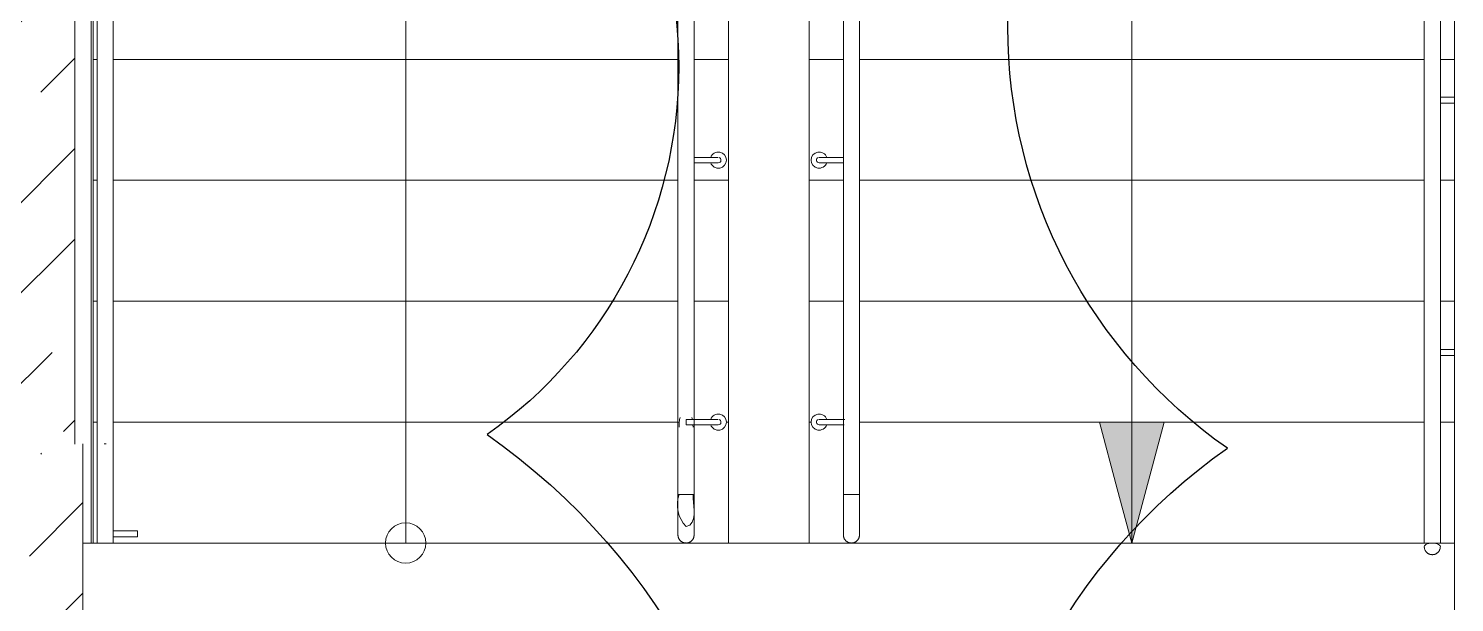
# Model space of a CAD drawing. Header units: millimetres. Extents: x -60946 to 138510, y -262288 to 24501.
# Drawn here: x 42074 to 45609, y -244956 to -243532 of the extents above; entities that cross this region are included whole.
import ezdxf

# ---------------------------------------------------------------- set-up
doc = ezdxf.new("R2010")
doc.units = ezdxf.units.MM
for name, color, linetype, lineweight in [('2)Тип-3', 7, 'Continuous', 60), ('Лестницы', 7, 'Continuous', 9), ('Ограждение', 7, 'Continuous', 9), ('Перекрытие', 7, 'Continuous', 18), ('Стены наружные', 7, 'Continuous', 18), ('Стены несущие', 7, 'Continuous', 30), ('Стрелки вверх', 7, 'Continuous', 18)]:
    doc.layers.add(name, color=color, linetype=linetype, lineweight=lineweight)
doc.layers.add('2)Тип-4', color=7, linetype='Continuous', lineweight=30, true_color=0x0080c0)

# ---------------------------------------------------------------- blocks, each defined once
blk = doc.blocks.new('Ограждение - D40 доп поручень 700-V5-Маркировочный 5-й')
at = {"layer": 'Ограждение'}
for p, q in [((-26.7, 6.7), (-62.1, 6.7)), ((-63.5, -6.7), (-26.7, -6.7)), ((-26.7, -6.7), (-20, -6.7))]:
    blk.add_line(p, q, dxfattribs=at)
at = {"layer": 'Ограждение', "flags": 128}
for points in [[(0, 6.7), (0, 6.7), (-0.1, 6.7), (-0.2, 6.7), (-0.3, 6.7), (-0.5, 6.7), (-0.8, 6.7), (-1, 6.7), (-1.4, 6.7), (-1.7, 6.7), (-2.1, 6.7), (-2.5, 6.7), (-3, 6.7), (-3.5, 6.7), (-4.1, 6.7), (-4.7, 6.7), (-5.3, 6.7), (-5.9, 6.7), (-6.6, 6.7), (-7.3, 6.7), (-8.1, 6.7), (-8.9, 6.7), (-9.7, 6.7), (-10.5, 6.7), (-11.4, 6.7), (-12.3, 6.7), (-13.2, 6.7), (-14.1, 6.7), (-15, 6.7), (-16, 6.7), (-17, 6.7), (-18, 6.7), (-19, 6.7), (-20, 6.7), (-21.1, 6.7), (-22.1, 6.7), (-23.2, 6.7), (-24.2, 6.7), (-25.3, 6.7), (-26.4, 6.7), (-26.7, 6.7)], [(-26.7, -6.7), (-25.6, -6.7), (-24.5, -6.7), (-23.5, -6.7), (-22.4, -6.7), (-21.4, -6.7), (-20.3, -6.7), (-19.3, -6.7), (-18.3, -6.7), (-17.3, -6.7), (-16.3, -6.7), (-15.3, -6.7), (-14.4, -6.7), (-13.4, -6.7), (-12.5, -6.7), (-11.6, -6.7), (-10.7, -6.7), (-9.9, -6.7), (-9.1, -6.7), (-8.3, -6.7), (-7.5, -6.7), (-6.8, -6.7), (-6.1, -6.7), (-5.5, -6.7), (-4.8, -6.7), (-4.2, -6.7), (-3.7, -6.7), (-3.1, -6.7), (-2.7, -6.7), (-2.2, -6.7), (-1.8, -6.7), (-1.4, -6.7), (-1.1, -6.7), (-0.8, -6.7), (-0.6, -6.7), (-0.4, -6.7), (-0.2, -6.7), (-0.1, -6.7), (0, -6.7), (0, -6.7)]]:
    blk.add_lwpolyline(points, dxfattribs=at)
at = {"layer": 'Ограждение'}
for radius, start, end in [(20, 360, 160.3657), (6.67, 90, 105), (6.67, 285, 90), (20, 199.6343, 360)]:
    blk.add_arc((0, 0), radius, start, end, dxfattribs=at)
blk = doc.blocks.new('Ограждение - D40 доп поручень 700-3270479-Маркировочный 5-й')
at = {"layer": 'Ограждение'}
for p, q in [((-26.7, 6.7), (-60, 6.7)), ((-60, -6.7), (-26.7, -6.7)), ((-26.7, -6.7), (-20, -6.7))]:
    blk.add_line(p, q, dxfattribs=at)
at = {"layer": 'Ограждение', "flags": 128}
for points in [[(0, 6.7), (0, 6.7), (-0.1, 6.7), (-0.2, 6.7), (-0.3, 6.7), (-0.5, 6.7), (-0.8, 6.7), (-1, 6.7), (-1.4, 6.7), (-1.7, 6.7), (-2.1, 6.7), (-2.5, 6.7), (-3, 6.7), (-3.5, 6.7), (-4.1, 6.7), (-4.7, 6.7), (-5.3, 6.7), (-5.9, 6.7), (-6.6, 6.7), (-7.3, 6.7), (-8.1, 6.7), (-8.9, 6.7), (-9.7, 6.7), (-10.5, 6.7), (-11.4, 6.7), (-12.3, 6.7), (-13.2, 6.7), (-14.1, 6.7), (-15, 6.7), (-16, 6.7), (-17, 6.7), (-18, 6.7), (-19, 6.7), (-20, 6.7), (-21.1, 6.7), (-22.1, 6.7), (-23.2, 6.7), (-24.2, 6.7), (-25.3, 6.7), (-26.4, 6.7), (-26.7, 6.7)], [(-26.7, -6.7), (-25.6, -6.7), (-24.5, -6.7), (-23.5, -6.7), (-22.4, -6.7), (-21.4, -6.7), (-20.3, -6.7), (-19.3, -6.7), (-18.3, -6.7), (-17.3, -6.7), (-16.3, -6.7), (-15.3, -6.7), (-14.4, -6.7), (-13.4, -6.7), (-12.5, -6.7), (-11.6, -6.7), (-10.7, -6.7), (-9.9, -6.7), (-9.1, -6.7), (-8.3, -6.7), (-7.5, -6.7), (-6.8, -6.7), (-6.1, -6.7), (-5.5, -6.7), (-4.8, -6.7), (-4.2, -6.7), (-3.7, -6.7), (-3.1, -6.7), (-2.7, -6.7), (-2.2, -6.7), (-1.8, -6.7), (-1.4, -6.7), (-1.1, -6.7), (-0.8, -6.7), (-0.6, -6.7), (-0.4, -6.7), (-0.2, -6.7), (-0.1, -6.7), (0, -6.7), (0, -6.7)]]:
    blk.add_lwpolyline(points, dxfattribs=at)
at = {"layer": 'Ограждение'}
for radius, start, end in [(20, 360, 160.3657), (6.67, 90, 105), (6.67, 285, 90), (20, 199.6343, 360)]:
    blk.add_arc((0, 0), radius, start, end, dxfattribs=at)
blk = doc.blocks.new('Ограждение - Ограждение-941518-Маркировочный 5-й')
at = {"rotation": 180}
for name, p in [('Ограждение - D40 доп поручень 700-3270479-Маркировочный 5-й', (44025, 6455)), ('Ограждение - D40 доп поручень 700-V5-Маркировочный 5-й', (44025, 5805))]:
    blk.add_blockref(name, p, dxfattribs=at)
blk = doc.blocks.new('Ограждение - D40 доп поручень 700-V6-Маркировочный 5-й')
at = {"layer": 'Ограждение'}
for p, q in [((-26.7, 6.7), (-80, 6.7)), ((-80, -6.7), (-80, 6.7)), ((-80, -6.7), (-26.7, -6.7)), ((-26.7, -6.7), (-20, -6.7))]:
    blk.add_line(p, q, dxfattribs=at)
at = {"layer": 'Ограждение', "flags": 128}
for points in [[(0, 6.7), (0, 6.7), (-0.1, 6.7), (-0.2, 6.7), (-0.3, 6.7), (-0.5, 6.7), (-0.8, 6.7), (-1, 6.7), (-1.4, 6.7), (-1.7, 6.7), (-2.1, 6.7), (-2.5, 6.7), (-3, 6.7), (-3.5, 6.7), (-4.1, 6.7), (-4.7, 6.7), (-5.3, 6.7), (-5.9, 6.7), (-6.6, 6.7), (-7.3, 6.7), (-8.1, 6.7), (-8.9, 6.7), (-9.7, 6.7), (-10.5, 6.7), (-11.4, 6.7), (-12.3, 6.7), (-13.2, 6.7), (-14.1, 6.7), (-15, 6.7), (-16, 6.7), (-17, 6.7), (-18, 6.7), (-19, 6.7), (-20, 6.7), (-21.1, 6.7), (-22.1, 6.7), (-23.2, 6.7), (-24.2, 6.7), (-25.3, 6.7), (-26.4, 6.7), (-26.7, 6.7)], [(-26.7, -6.7), (-25.6, -6.7), (-24.5, -6.7), (-23.5, -6.7), (-22.4, -6.7), (-21.4, -6.7), (-20.3, -6.7), (-19.3, -6.7), (-18.3, -6.7), (-17.3, -6.7), (-16.3, -6.7), (-15.3, -6.7), (-14.4, -6.7), (-13.4, -6.7), (-12.5, -6.7), (-11.6, -6.7), (-10.7, -6.7), (-9.9, -6.7), (-9.1, -6.7), (-8.3, -6.7), (-7.5, -6.7), (-6.8, -6.7), (-6.1, -6.7), (-5.5, -6.7), (-4.8, -6.7), (-4.2, -6.7), (-3.7, -6.7), (-3.1, -6.7), (-2.7, -6.7), (-2.2, -6.7), (-1.8, -6.7), (-1.4, -6.7), (-1.1, -6.7), (-0.8, -6.7), (-0.6, -6.7), (-0.4, -6.7), (-0.2, -6.7), (-0.1, -6.7), (0, -6.7), (0, -6.7)]]:
    blk.add_lwpolyline(points, dxfattribs=at)
at = {"layer": 'Ограждение'}
for radius, start, end in [(20, 360, 160.3657), (6.67, 90, 105), (6.67, 285, 90), (20, 199.6343, 360)]:
    blk.add_arc((0, 0), radius, start, end, dxfattribs=at)
blk = doc.blocks.new('Ограждение - D40 доп поручень 700-3274673-Маркировочный 5-й')
at = {"layer": 'Ограждение'}
for p, q in [((-26.7, 6.7), (-60, 6.7)), ((-60, -6.7), (-26.7, -6.7)), ((-26.7, -6.7), (-20, -6.7))]:
    blk.add_line(p, q, dxfattribs=at)
at = {"layer": 'Ограждение', "flags": 128}
for points in [[(0, 6.7), (0, 6.7), (-0.1, 6.7), (-0.2, 6.7), (-0.3, 6.7), (-0.5, 6.7), (-0.8, 6.7), (-1, 6.7), (-1.4, 6.7), (-1.7, 6.7), (-2.1, 6.7), (-2.5, 6.7), (-3, 6.7), (-3.5, 6.7), (-4.1, 6.7), (-4.7, 6.7), (-5.3, 6.7), (-5.9, 6.7), (-6.6, 6.7), (-7.3, 6.7), (-8.1, 6.7), (-8.9, 6.7), (-9.7, 6.7), (-10.5, 6.7), (-11.4, 6.7), (-12.3, 6.7), (-13.2, 6.7), (-14.1, 6.7), (-15, 6.7), (-16, 6.7), (-17, 6.7), (-18, 6.7), (-19, 6.7), (-20, 6.7), (-21.1, 6.7), (-22.1, 6.7), (-23.2, 6.7), (-24.2, 6.7), (-25.3, 6.7), (-26.4, 6.7), (-26.7, 6.7)], [(-26.7, -6.7), (-25.6, -6.7), (-24.5, -6.7), (-23.5, -6.7), (-22.4, -6.7), (-21.4, -6.7), (-20.3, -6.7), (-19.3, -6.7), (-18.3, -6.7), (-17.3, -6.7), (-16.3, -6.7), (-15.3, -6.7), (-14.4, -6.7), (-13.4, -6.7), (-12.5, -6.7), (-11.6, -6.7), (-10.7, -6.7), (-9.9, -6.7), (-9.1, -6.7), (-8.3, -6.7), (-7.5, -6.7), (-6.8, -6.7), (-6.1, -6.7), (-5.5, -6.7), (-4.8, -6.7), (-4.2, -6.7), (-3.7, -6.7), (-3.1, -6.7), (-2.7, -6.7), (-2.2, -6.7), (-1.8, -6.7), (-1.4, -6.7), (-1.1, -6.7), (-0.8, -6.7), (-0.6, -6.7), (-0.4, -6.7), (-0.2, -6.7), (-0.1, -6.7), (0, -6.7), (0, -6.7)]]:
    blk.add_lwpolyline(points, dxfattribs=at)
at = {"layer": 'Ограждение'}
for radius, start, end in [(20, 360, 160.3657), (6.67, 90, 105), (6.67, 285, 90), (20, 199.6343, 360)]:
    blk.add_arc((0, 0), radius, start, end, dxfattribs=at)
blk = doc.blocks.new('Ограждение - Ограждение-941544-Маркировочный 5-й')
at = {"extrusion": (0, 0, -1), "zscale": -1, "rotation": 180}
for name, p in [('Ограждение - D40 доп поручень 700-3274673-Маркировочный 5-й', (-43775, 6455)), ('Ограждение - D40 доп поручень 700-V6-Маркировочный 5-й', (-43775, 5805))]:
    blk.add_blockref(name, p, dxfattribs=at)
blk = doc.blocks.new('Ограждение - Ограждение-1378570-Маркировочный 5-й')
at = {"layer": 'Ограждение'}
for p, q in [((42180, 5750.4), (42180, 6931.9)), ((42220, 5505), (42220, 6941.2)), ((42225, 5505), (42225, 6943.6)), ((42220, 5505), (42200, 5505)), ((42225, 5505), (42220, 5505))]:
    blk.add_line(p, q, dxfattribs=at)
blk = doc.blocks.new('Тип верхнего поручня - Верхний поручень_Внутренний_-3273029-Маркировочный 5-й')
at = {"layer": 'Ограждение'}
for p, q in [((44085, 9493.4), (44085, 5806.6)), ((44125, 5806.6), (44125, 9493.4)), ((44085, 5793.2), (44085, 5625)), ((44125, 5625), (44125, 5793.2)), ((44107.3, 5625), (44102.7, 5625))]:
    blk.add_line(p, q, dxfattribs=at)
at = {"layer": 'Ограждение', "flags": 128}
for points in [[(44085, 5806.6), (44085, 5805.5), (44085, 5804.4), (44085, 5803.3), (44085, 5802.1), (44085, 5801), (44085, 5799.8), (44085, 5798.6), (44085, 5797.5), (44085, 5796.3), (44085, 5795.1), (44085, 5793.9), (44085, 5793.2)], [(44125, 5793.2), (44125, 5794.4), (44125, 5795.6), (44125, 5796.8), (44125, 5797.9), (44125, 5799.1), (44125, 5800.3), (44125, 5801.5), (44125, 5802.6), (44125, 5803.7), (44125, 5804.8), (44125, 5805.9), (44125, 5806.6)]]:
    blk.add_lwpolyline(points, dxfattribs=at)
blk = doc.blocks.new('Тип верхнего поручня - D40 шаг 200-16091-Маркировочный 5-й')
at = {"layer": 'Ограждение'}
for p, q in [((0, 0), (0, 2.3)), ((0, -2.3), (0, 0))]:
    blk.add_line(p, q, dxfattribs=at)
at = {"layer": 'Ограждение', "flags": 128}
for points in [[(0, 20), (4, 20), (8, 20), (12, 20), (15.9, 20), (19.9, 20), (23.8, 20), (27.6, 20), (31.5, 20), (35.2, 20), (38.9, 20), (42.6, 20), (46.2, 20), (49.7, 20), (53.1, 20), (56.5, 20), (59.7, 20), (62.9, 20), (65.9, 20), (68.9, 20), (71.7, 20), (74.5, 20), (77.1, 20), (79.6, 20), (81.9, 20), (84.1, 20), (86.2, 20), (88.2, 20), (90, 20), (91.7, 20), (93.2, 20), (94.6, 20), (95.8, 20), (96.9, 20), (97.8, 20), (98.5, 20), (99.1, 20), (99.6, 20), (99.9, 20), (100, 20), (100, 20)], [(100, 20), (99.9, 20), (99.7, 20), (99.3, 20), (98.7, 20), (98, 20), (97.1, 20), (96.1, 20), (94.9, 20), (93.6, 20), (92.1, 20), (90.5, 20), (88.7, 20), (86.8, 20), (84.7, 20), (82.5, 20), (80.2, 20), (77.8, 20), (75.2, 20), (72.5, 20), (69.7, 20), (66.7, 20), (63.7, 20), (60.6, 20), (57.4, 20), (54, 20), (50.6, 20), (47.1, 20), (43.6, 20), (39.9, 20), (36.2, 20), (32.5, 20), (28.7, 20), (24.8, 20), (20.9, 20), (17, 20), (13, 20), (9.1, 20), (5.1, 20), (1.1, 20), (0, 20)], [(100, 20), (100.8, 20), (101.6, 19.9), (102.4, 19.9), (103.2, 19.7), (104, 19.6), (104.8, 19.4), (105.5, 19.2), (106.3, 19), (107, 18.7), (107.8, 18.4), (108.5, 18.1), (109.2, 17.7), (109.9, 17.4), (110.6, 16.9), (111.3, 16.5), (111.9, 16), (112.6, 15.6), (113.2, 15), (113.8, 14.5), (114.3, 13.9), (114.9, 13.3), (115.4, 12.7), (115.9, 12.1), (116.4, 11.5), (116.8, 10.8), (117.2, 10.1), (117.6, 9.4), (118, 8.7), (118.3, 8), (118.6, 7.2), (118.9, 6.5), (119.2, 5.7), (119.4, 5), (119.6, 4.2), (119.7, 3.4), (119.8, 2.6), (119.9, 1.8), (120, 1), (120, 0.2), (120, 0)], [(120, 0), (120, -0.8), (119.9, -1.6), (119.9, -2.4), (119.7, -3.2), (119.6, -4), (119.4, -4.8), (119.2, -5.5), (119, -6.3), (118.7, -7), (118.4, -7.8), (118.1, -8.5), (117.7, -9.2), (117.4, -9.9), (116.9, -10.6), (116.5, -11.3), (116, -11.9), (115.6, -12.6), (115, -13.2), (114.5, -13.8), (113.9, -14.3), (113.3, -14.9), (112.7, -15.4), (112.1, -15.9), (111.5, -16.4), (110.8, -16.8), (110.1, -17.2), (109.4, -17.6), (108.7, -18), (108, -18.3), (107.2, -18.6), (106.5, -18.9), (105.7, -19.2), (105, -19.4), (104.2, -19.6), (103.4, -19.7), (102.6, -19.8), (101.8, -19.9), (101, -20), (100.2, -20), (100, -20)], [(0, -20), (4, -20), (8, -20), (12, -20), (15.9, -20), (19.9, -20), (23.8, -20), (27.6, -20), (31.5, -20), (35.2, -20), (38.9, -20), (42.6, -20), (46.2, -20), (49.7, -20), (53.1, -20), (56.5, -20), (59.7, -20), (62.9, -20), (65.9, -20), (68.9, -20), (71.7, -20), (74.5, -20), (77.1, -20), (79.6, -20), (81.9, -20), (84.1, -20), (86.2, -20), (88.2, -20), (90, -20), (91.7, -20), (93.2, -20), (94.6, -20), (95.8, -20), (96.9, -20), (97.8, -20), (98.5, -20), (99.1, -20), (99.6, -20), (99.9, -20), (100, -20), (100, -20)], [(100, -20), (99.9, -20), (99.7, -20), (99.3, -20), (98.7, -20), (98, -20), (97.1, -20), (96.1, -20), (94.9, -20), (93.6, -20), (92.1, -20), (90.5, -20), (88.7, -20), (86.8, -20), (84.7, -20), (82.5, -20), (80.2, -20), (77.8, -20), (75.2, -20), (72.5, -20), (69.7, -20), (66.7, -20), (63.7, -20), (60.6, -20), (57.4, -20), (54, -20), (50.6, -20), (47.1, -20), (43.6, -20), (39.9, -20), (36.2, -20), (32.5, -20), (28.7, -20), (24.8, -20), (20.9, -20), (17, -20), (13, -20), (9.1, -20), (5.1, -20), (1.1, -20), (0, -20)]]:
    blk.add_lwpolyline(points, dxfattribs=at)
blk = doc.blocks.new('Тип верхнего поручня - Верхний поручень_Внутренний_-V19-Маркировочный 5-й')
at = {"layer": 'Ограждение'}
for p, q in [((44085, 9482.3), (44085, 5815.5)), ((44125, 9482.3), (44125, 5815.5)), ((44085, 5815.5), (44085, 5793.2)), ((44125, 5815.5), (44125, 5793.2)), ((44085, 5793.2), (44085, 5625)), ((44125, 5793.2), (44125, 5625)), ((44125, 5625), (44085, 5625))]:
    blk.add_line(p, q, dxfattribs=at)
blk = doc.blocks.new('Тип перил - Перила_Внутренний_-3273141-Маркировочный 5-й')
at = {"layer": 'Ограждение'}
for p, q in [((45525, 9405), (45525, 5505)), ((45565, 5505), (45565, 9405))]:
    blk.add_line(p, q, dxfattribs=at)
at = {"layer": 'Ограждение', "flags": 128}
blk.add_lwpolyline([(45547.1, 5505), (45545, 5505), (45542.9, 5505)], dxfattribs=at)
blk = doc.blocks.new('Тип перил - D40-16087-Маркировочный 5-й')
at = {"layer": 'Ограждение', "flags": 128}
for points in [[(45525, 5496), (45525.1, 5494.2), (45525.3, 5492.5), (45525.7, 5490.8), (45526.2, 5489.2), (45526.8, 5487.8), (45527.5, 5486.4), (45528.2, 5485.2), (45528.9, 5484.1), (45529.7, 5483.1), (45530.5, 5482.3), (45531.2, 5481.5), (45532, 5480.9), (45532.7, 5480.3), (45533.4, 5479.7), (45534.1, 5479.3), (45534.7, 5478.9), (45535.3, 5478.5), (45535.9, 5478.2), (45536.5, 5477.9), (45537, 5477.7), (45537.6, 5477.5), (45538.1, 5477.3), (45538.6, 5477.1), (45539, 5476.9), (45539.5, 5476.8), (45539.9, 5476.7), (45540.4, 5476.6), (45540.8, 5476.5), (45541.2, 5476.4), (45541.6, 5476.3), (45542, 5476.3), (45542.3, 5476.2), (45542.7, 5476.2), (45543.1, 5476.1), (45543.5, 5476.1), (45543.8, 5476.1), (45544.2, 5476), (45544.5, 5476), (45544.9, 5476), (45545, 5476)], [(45565, 5496), (45564.9, 5494.2), (45564.7, 5492.5), (45564.3, 5490.8), (45563.8, 5489.2), (45563.2, 5487.8), (45562.5, 5486.4), (45561.8, 5485.2), (45561.1, 5484.1), (45560.3, 5483.1), (45559.5, 5482.3), (45558.8, 5481.5), (45558, 5480.9), (45557.3, 5480.3), (45556.6, 5479.7), (45555.9, 5479.3), (45555.3, 5478.9), (45554.7, 5478.5), (45554.1, 5478.2), (45553.5, 5477.9), (45553, 5477.7), (45552.4, 5477.5), (45551.9, 5477.3), (45551.4, 5477.1), (45551, 5476.9), (45550.5, 5476.8), (45550.1, 5476.7), (45549.6, 5476.6), (45549.2, 5476.5), (45548.8, 5476.4), (45548.4, 5476.3), (45548, 5476.3), (45547.7, 5476.2), (45547.3, 5476.2), (45546.9, 5476.1), (45546.5, 5476.1), (45546.2, 5476.1), (45545.8, 5476), (45545.5, 5476), (45545.1, 5476), (45545, 5476)]]:
    blk.add_lwpolyline(points, dxfattribs=at)
at = {"layer": 'Ограждение'}
for start_param, end_param in [(1.570796, 3.367477), (6.080846, 7.853982)]:
    blk.add_ellipse((45545, 5496), major_axis=(20, 0), ratio=0.447214, start_param=start_param, end_param=end_param, dxfattribs=at)
blk = doc.blocks.new('Тип перил - Перила_Внутренний_-V20-Маркировочный 5-й')
at = {"layer": 'Ограждение'}
for p, q in [((45525, 9405), (45525, 5505)), ((45565, 9405), (45565, 5505)), ((45565, 5505), (45525, 5505))]:
    blk.add_line(p, q, dxfattribs=at)
blk = doc.blocks.new('ADSK_Ограждение_Опоры_Г_образная - D15 высота60 консоль80-16089-Маркировочный 5-й')
at = {"layer": 'Ограждение'}
for p, q in [((-7.5, 55), (-7.5, 20)), ((7.5, 20), (7.5, 55))]:
    blk.add_line(p, q, dxfattribs=at)
blk = doc.blocks.new('Тип верхнего поручня - Верхний поручень_Внутренний_-3274623-Маркировочный 5-й')
at = {"layer": 'Ограждение'}
for p, q in [((43710.8, 5811.4), (43709.7, 5816.3)), ((43712.3, 5792.1), (43712.2, 5798.5))]:
    blk.add_line(p, q, dxfattribs=at)
at = {"layer": 'Ограждение', "flags": 128}
blk.add_lwpolyline([(43680.3, 5816.3), (43679.2, 5811.4), (43678, 5801.8), (43677.7, 5792.1)], dxfattribs=at)
blk = doc.blocks.new('Тип верхнего поручня - D40 шаг 200-V31-Маркировочный 5-й')
at = {"layer": 'Ограждение', "flags": 128}
for points in [[(0, 20), (4, 20), (8, 20), (12, 20), (15.9, 20), (19.9, 20), (23.8, 20), (27.6, 20), (31.5, 20), (35.2, 20), (38.9, 20), (42.6, 20), (46.2, 20), (49.7, 20), (53.1, 20), (56.5, 20), (59.7, 20), (62.9, 20), (65.9, 20), (68.9, 20), (71.7, 20), (74.5, 20), (77.1, 20), (79.6, 20), (81.9, 20), (84.1, 20), (86.2, 20), (88.2, 20), (90, 20), (91.7, 20), (93.2, 20), (94.6, 20), (95.8, 20), (96.9, 20), (97.8, 20), (98.5, 20), (99.1, 20), (99.6, 20), (99.9, 20), (100, 20), (100, 20)], [(79.4, 0), (76, 9.1), (68.3, 15.2), (59, 18.5), (49.2, 19.8), (39.3, 19.9), (29.5, 19.3), (19.6, 18.4), (9.9, 17.6), (0, 17.3)], [(100, 20), (99.9, 20), (99.7, 20), (99.3, 20), (98.7, 20), (98, 20), (97.1, 20), (96.1, 20), (94.9, 20), (93.6, 20), (92.1, 20), (90.5, 20), (88.7, 20), (86.8, 20), (84.7, 20), (82.5, 20), (80.2, 20), (77.8, 20), (75.2, 20), (72.5, 20), (69.7, 20), (66.7, 20), (63.7, 20), (60.6, 20), (57.4, 20), (54, 20), (50.6, 20), (47.1, 20), (43.6, 20)], [(100, 20), (100.8, 20), (101.6, 19.9), (102.4, 19.9), (103.2, 19.7), (104, 19.6), (104.8, 19.4), (105.5, 19.2), (106.3, 19), (107, 18.7), (107.8, 18.4), (108.5, 18.1), (109.2, 17.7), (109.9, 17.4), (110.6, 16.9), (111.3, 16.5), (111.9, 16), (112.6, 15.6), (113.2, 15), (113.8, 14.5), (114.3, 13.9), (114.9, 13.3), (115.4, 12.7), (115.9, 12.1), (116.4, 11.5), (116.8, 10.8), (117.2, 10.1), (117.6, 9.4), (118, 8.7), (118.3, 8), (118.6, 7.2), (118.9, 6.5), (119.2, 5.7), (119.4, 5), (119.6, 4.2), (119.7, 3.4), (119.8, 2.6), (119.9, 1.8), (120, 1), (120, 0.2), (120, 0)], [(120, 0), (120, -0.8), (119.9, -1.6), (119.9, -2.4), (119.7, -3.2), (119.6, -4), (119.4, -4.8), (119.2, -5.5), (119, -6.3), (118.7, -7), (118.4, -7.8), (118.1, -8.5), (117.7, -9.2), (117.4, -9.9), (116.9, -10.6), (116.5, -11.3), (116, -11.9), (115.6, -12.6), (115, -13.2), (114.5, -13.8), (113.9, -14.3), (113.3, -14.9), (112.7, -15.4), (112.1, -15.9), (111.5, -16.4), (110.8, -16.8), (110.1, -17.2), (109.4, -17.6), (108.7, -18), (108, -18.3), (107.2, -18.6), (106.5, -18.9), (105.7, -19.2), (105, -19.4), (104.2, -19.6), (103.4, -19.7), (102.6, -19.8), (101.8, -19.9), (101, -20), (100.2, -20), (100, -20)], [(100, -20), (99.9, -20), (99.7, -20), (99.3, -20), (98.7, -20), (98, -20), (97.1, -20), (96.1, -20), (94.9, -20), (93.6, -20), (92.1, -20), (90.5, -20), (88.7, -20), (86.8, -20), (84.7, -20), (82.5, -20), (80.2, -20), (77.8, -20), (75.2, -20), (72.5, -20), (69.7, -20), (66.7, -20), (63.7, -20), (60.6, -20), (57.4, -20), (54, -20), (50.6, -20), (47.1, -20), (43.6, -20), (39.9, -20), (36.2, -20), (32.5, -20), (28.7, -20), (24.8, -20), (20.9, -20), (17, -20), (13, -20), (9.1, -20), (5.1, -20), (1.1, -20), (0, -20)], [(43, -20), (46.6, -20), (50.1, -20), (53.5, -20), (56.8, -20), (60.1, -20), (63.2, -20), (66.3, -20), (69.2, -20), (72.1, -20), (74.8, -20), (77.4, -20), (79.8, -20), (82.2, -20), (84.4, -20), (86.5, -20), (88.4, -20), (90.2, -20), (91.9, -20), (93.4, -20), (94.7, -20), (95.9, -20), (97, -20), (97.9, -20), (98.6, -20), (99.2, -20), (99.6, -20), (99.9, -20), (100, -20)]]:
    blk.add_lwpolyline(points, dxfattribs=at)
at = {"layer": 'Ограждение'}
blk.add_arc((25.2, 57.6), 79.1, 251.3892, 313.2308, dxfattribs=at)
blk = doc.blocks.new('Тип верхнего поручня - Верхний поручень_Внутренний_-V32-Маркировочный 5-й')
at = {"layer": 'Ограждение'}
for p, q in [((43715, 5816.2), (43715, 7638.4)), ((43675, 5816.2), (43675, 7619.7)), ((43675, 5792.1), (43675, 5816.2)), ((43715, 5792.1), (43715, 5816.2)), ((43675, 5625), (43675, 5792.1)), ((43715, 5625), (43715, 5792.1)), ((43675, 5625), (43715, 5625))]:
    blk.add_line(p, q, dxfattribs=at)
blk = doc.blocks.new('Тип перил - Перила_Внутренний_-3274763-Маркировочный 5-й')
at = {"layer": 'Ограждение'}
for p, q in [((42235, 5791.9), (42235, 5505)), ((42275, 5505), (42275, 5791.9)), ((42252.9, 5750.7), (42257.1, 5750.7))]:
    blk.add_line(p, q, dxfattribs=at)
at = {"layer": 'Ограждение', "flags": 128}
blk.add_lwpolyline([(42257, 5505), (42255, 5505), (42253, 5505)], dxfattribs=at)
blk = doc.blocks.new('Тип перил - Перила_Внутренний_-V33-Маркировочный 5-й')
at = {"layer": 'Ограждение'}
for p, q in [((42275, 6966.9), (42275, 5505)), ((42235, 6948.2), (42235, 5505)), ((42275, 5505), (42235, 5505))]:
    blk.add_line(p, q, dxfattribs=at)
blk = doc.blocks.new('ADSK_Ограждение_Опоры_Г_образная - D15 высота60 консоль80-V27-Маркировочный 5-й')
at = {"layer": 'Ограждение'}
for p, q in [((-7.5, 80), (-7.5, 20)), ((-7.5, 80), (0, 80)), ((0, 80), (7.5, 80)), ((7.5, 20), (7.5, 80))]:
    blk.add_line(p, q, dxfattribs=at)

msp = doc.modelspace()

# ---------------------------------------------------------------- hatches: boundary and pattern name
at = {"layer": 'Стены наружные', "lineweight": 9}
h = msp.add_hatch(dxfattribs=at)
h.set_pattern_fill('FP_2', color=256, style=0, pattern_type=2)
h.set_pattern_definition([(45, (9.36, -250313.7), (84.18955, 308.69595), [396.875, -79.375, 3.353, -76.022])])
h.paths.add_polyline_path([(42009.3615, -247708.7359), (42209.3615, -247708.7359), (42209.3615, -244562.7272), (42189.3615, -244562.7272), (42189.3615, -243381.782), (42209.3615, -243377.1189), (42209.3615, -239108.7359), (42009.3615, -239108.7359), (42009.3615, -247683.7359)])
at = {"layer": 'Стрелки вверх'}
msp.add_hatch(color=256, dxfattribs=at).paths.add_polyline_path([(44809.3615, -244808.7359), (44889.7463, -244508.7359), (44728.9767, -244508.7359), (44773.2454, -244673.9486)])

# ---------------------------------------------------------------- linework, layer by layer
at = {"layer": '2)Тип-3', "color": 5, "lineweight": 25}
msp.add_lwpolyline([(45046.4171, -248755.0868, -0.52056705), (45046.4171, -247006.6602, -0.52056705), (45046.4171, -244573.6925, -0.52056705), (45046.4171, -242482.0437, -0.52056705), (45046.4171, -240928.8752, -0.52056705), (46524.6227, -240524.764, -0.52056705), (48214.9499, -240520.2222, -0.52056705), (49898.905, -240515.6976, -0.52056705), (51326.4892, -240511.8617, -0.52056705), (52852.9226, -240507.7603, -0.52056705), (53220.8131, -241768.8028, -0.52056705), (53220.8131, -243330.7432, -0.52056705), (53220.8131, -244787.0895, -0.52056705), (53220.8131, -246913.5364, -0.52056705), (53220.8131, -248373.4411, -0.52056705), (51194.9524, -248738.566, -0.52056705), (49779.1606, -248742.3702, -0.52056705), (47309.2936, -248749.0066, -0.52056705)], format="xyb", close=True, dxfattribs=at)
at = {"layer": '2)Тип-4', "color": 5}
msp.add_lwpolyline([(36552.0483, -247317.346, -0.52056705), (36552.0483, -244782.2598, -0.52056705), (36552.0483, -243217.1748, -0.52056705), (36552.0483, -241756.6908, -0.52056705), (38071.6223, -241306.3471, -0.52056705), (40743.0456, -241306.3471, -0.52056705), (43117.6303, -241306.3471, -0.52056705), (43211.0209, -242714.1555, -0.52056705), (43211.0209, -244539.7916, -0.52056705), (43211.0209, -247247.2129, -0.52056705), (41145.1904, -247317.346, -0.52056705), (38639.2337, -247317.346, -0.52056705)], format="xyb", close=True, dxfattribs=at)
at = {"layer": 'Лестницы'}
for p, q in [((43809.3615, -243608.7359), (43809.3615, -243308.7359)), ((44009.3615, -243308.7359), (44009.3615, -243608.7359)), ((42234.3615, -243608.7359), (42244.3615, -243608.7359)), ((42234.3615, -243608.7359), (42244.3615, -243608.7359)), ((42284.3615, -243608.7359), (43684.3615, -243608.7359)), ((42284.3615, -243608.7359), (43684.3615, -243608.7359)), ((43724.3615, -243608.7359), (43809.3615, -243608.7359)), ((43724.3615, -243608.7359), (43809.3615, -243608.7359)), ((43809.3615, -243908.7359), (43809.3615, -243608.7359)), ((44009.3615, -243608.7359), (44009.3615, -243908.7359)), ((44094.3615, -243608.7359), (44009.3615, -243608.7359)), ((44094.3615, -243608.7359), (44009.3615, -243608.7359)), ((45534.3615, -243608.7359), (44134.3615, -243608.7359)), ((45534.3615, -243608.7359), (44134.3615, -243608.7359)), ((45609.3615, -243608.7359), (45574.3615, -243608.7359)), ((45609.3615, -243608.7359), (45574.3615, -243608.7359)), ((42234.3615, -243908.7359), (42244.3615, -243908.7359)), ((42234.3615, -243908.7359), (42244.3615, -243908.7359)), ((42284.3615, -243908.7359), (43684.3615, -243908.7359)), ((42284.3615, -243908.7359), (43684.3615, -243908.7359)), ((43724.3615, -243908.7359), (43809.3615, -243908.7359)), ((43724.3615, -243908.7359), (43809.3615, -243908.7359)), ((43809.3615, -244208.7359), (43809.3615, -243908.7359)), ((44009.3615, -243908.7359), (44009.3615, -244208.7359)), ((44094.3615, -243908.7359), (44009.3615, -243908.7359)), ((44094.3615, -243908.7359), (44009.3615, -243908.7359)), ((45534.3615, -243908.7359), (44134.3615, -243908.7359)), ((45534.3615, -243908.7359), (44134.3615, -243908.7359)), ((45609.3615, -243908.7359), (45574.3615, -243908.7359)), ((45609.3615, -243908.7359), (45574.3615, -243908.7359)), ((42234.3615, -244208.7359), (42244.3615, -244208.7359)), ((42234.3615, -244208.7359), (42244.3615, -244208.7359)), ((42284.3615, -244208.7359), (43684.3615, -244208.7359)), ((42284.3615, -244208.7359), (43684.3615, -244208.7359)), ((43724.3615, -244208.7359), (43809.3615, -244208.7359)), ((43724.3615, -244208.7359), (43809.3615, -244208.7359)), ((43809.3615, -244508.7359), (43809.3615, -244208.7359)), ((44009.3615, -244208.7359), (44009.3615, -244508.7359)), ((44094.3615, -244208.7359), (44009.3615, -244208.7359)), ((44094.3615, -244208.7359), (44009.3615, -244208.7359)), ((45534.3615, -244208.7359), (44134.3615, -244208.7359)), ((45534.3615, -244208.7359), (44134.3615, -244208.7359)), ((45609.3615, -244208.7359), (45574.3615, -244208.7359)), ((45609.3615, -244208.7359), (45574.3615, -244208.7359)), ((42234.3615, -244508.7359), (42244.3615, -244508.7359)), ((42234.3615, -244508.7359), (42244.3615, -244508.7359)), ((42284.3615, -244508.7359), (43687.7839, -244508.7359)), ((42284.3615, -244508.7359), (43687.7839, -244508.7359)), ((43804.3615, -244508.7359), (43809.3615, -244508.7359)), ((43804.3615, -244508.7359), (43809.3615, -244508.7359)), ((43809.3615, -244808.7359), (43809.3615, -244508.7359)), ((44009.3615, -244508.7359), (44009.3615, -244808.7359)), ((44014.3615, -244508.7359), (44009.3615, -244508.7359)), ((44014.3615, -244508.7359), (44009.3615, -244508.7359)), ((45534.3615, -244508.7359), (44133.9829, -244508.7359)), ((45534.3615, -244508.7359), (44133.9829, -244508.7359)), ((45609.3615, -244508.7359), (45574.3615, -244508.7359)), ((45609.3615, -244508.7359), (45574.3615, -244508.7359)), ((42234.3615, -244808.7359), (42244.3615, -244808.7359)), ((42234.3615, -244808.7359), (42244.3615, -244808.7359)), ((42284.3615, -244808.7359), (43809.3615, -244808.7359)), ((42284.3615, -244808.7359), (43809.3615, -244808.7359)), ((45534.3615, -244808.7359), (44009.3615, -244808.7359)), ((45609.3615, -244808.7359), (45574.3615, -244808.7359))]:
    msp.add_line(p, q, dxfattribs=at)
at = {"layer": 'Перекрытие'}
for p, q in [((45534.3615, -244808.7359), (43809.3615, -244808.7359)), ((45609.3615, -244808.7359), (45574.3615, -244808.7359))]:
    msp.add_line(p, q, dxfattribs=at)
at = {"layer": 'Стены несущие', "lineweight": 9}
for p, q in [((45609.3615, -239308.7359), (45609.3615, -247508.7359)), ((42209.3615, -244562.7272), (42209.3615, -247083.7359))]:
    msp.add_line(p, q, dxfattribs=at)
at = {"layer": 'Стрелки вверх'}
for p, q in [((43009.3615, -243608.7359), (43009.3615, -243308.7359)), ((44809.3615, -243308.7359), (44809.3615, -243608.7359)), ((43009.3615, -243908.7359), (43009.3615, -243608.7359)), ((44809.3615, -243608.7359), (44809.3615, -243908.7359)), ((43009.3615, -244208.7359), (43009.3615, -243908.7359)), ((44809.3615, -243908.7359), (44809.3615, -244208.7359)), ((43009.3615, -244508.7359), (43009.3615, -244208.7359)), ((44809.3615, -244208.7359), (44809.3615, -244508.7359)), ((43009.3615, -244808.7359), (43009.3615, -244508.7359)), ((44889.7463, -244508.7359), (44728.9767, -244508.7359)), ((44728.9767, -244508.7359), (44773.2454, -244673.9486)), ((44809.3615, -244508.7359), (44809.3615, -244808.7359)), ((44809.3615, -244808.7359), (44889.7463, -244508.7359)), ((44773.2454, -244673.9486), (44809.3615, -244808.7359))]:
    msp.add_line(p, q, dxfattribs=at)
msp.add_circle((43009.3615, -244808.7359), 50, dxfattribs=at)

# ---------------------------------------------------------------- block references
at = {"layer": 'Ограждение'}
for name in ['Тип перил - Перила_Внутренний_-3273141-Маркировочный 5-й', 'Тип перил - Перила_Внутренний_-V20-Маркировочный 5-й', 'Тип перил - Перила_Внутренний_-3274763-Маркировочный 5-й', 'Тип верхнего поручня - Верхний поручень_Внутренний_-3273029-Маркировочный 5-й', 'Тип верхнего поручня - Верхний поручень_Внутренний_-V19-Маркировочный 5-й', 'Ограждение - Ограждение-941518-Маркировочный 5-й', 'Тип верхнего поручня - Верхний поручень_Внутренний_-V32-Маркировочный 5-й', 'Тип перил - Перила_Внутренний_-V33-Маркировочный 5-й', 'Ограждение - Ограждение-1378570-Маркировочный 5-й', 'Ограждение - Ограждение-941544-Маркировочный 5-й', 'Тип верхнего поручня - Верхний поручень_Внутренний_-3274623-Маркировочный 5-й', 'Тип перил - D40-16087-Маркировочный 5-й']:
    msp.add_blockref(name, (9.3615, -250313.7049), dxfattribs=at)
at = {"layer": 'Ограждение', "rotation": 270}
for name, p in [('ADSK_Ограждение_Опоры_Г_образная - D15 высота60 консоль80-16089-Маркировочный 5-й', (45554.3615, -243709.7888)), ('ADSK_Ограждение_Опоры_Г_образная - D15 высота60 консоль80-16089-Маркировочный 5-й', (45554.3615, -244335.8879)), ('Тип верхнего поручня - D40 шаг 200-V31-Маркировочный 5-й', (43704.3615, -244688.7359)), ('Тип верхнего поручня - D40 шаг 200-16091-Маркировочный 5-й', (44114.3615, -244688.7359)), ('ADSK_Ограждение_Опоры_Г_образная - D15 высота60 консоль80-V27-Маркировочный 5-й', (42264.3615, -244786.0536))]:
    msp.add_blockref(name, p, dxfattribs=at)

doc.saveas('drawing.dxf')
